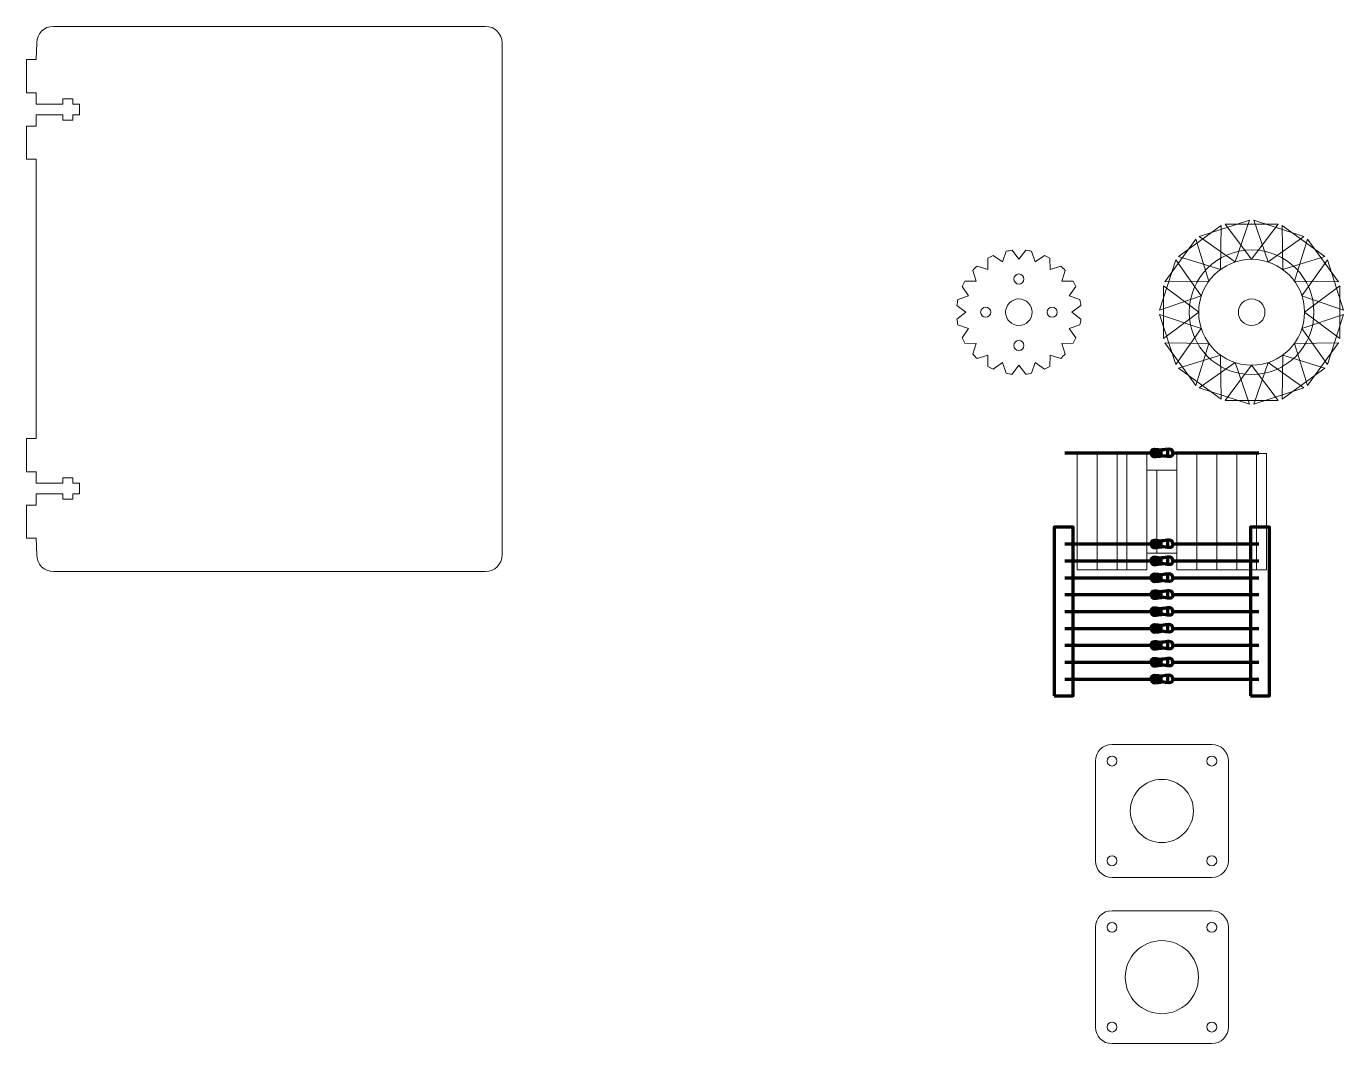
# Model space of a CAD drawing. Header units: centimetres. Extents: x -121 to 177, y -44 to 114.
# Drawn here: x 40.34 to 79.97, y 13.15 to 43.75 of the extents above; entities that cross this region are included whole.
import ezdxf

# ---------------------------------------------------------------- set-up
doc = ezdxf.new("R2010")
doc.units = ezdxf.units.CM
doc.header["$MEASUREMENT"] = 0
doc.layers.add('Layer 1', color=7, linetype='Continuous')

msp = doc.modelspace()

# ---------------------------------------------------------------- linework, layer by layer
at = {"layer": 'Layer 1', "color": 202, "lineweight": 20}
for points in [[(71.95003, 27.4), (72.55003, 27.4), (72.55003, 30.9), (71.95003, 30.9), (71.95003, 27.4)], [(72.55003, 27.4), (73.15003, 27.4), (73.15003, 30.9), (72.55003, 30.9), (72.55003, 27.4)], [(73.45003, 27.4), (74.05003, 27.4), (74.05003, 30.9), (73.45003, 30.9), (73.45003, 27.4)], [(74.95003, 27.4), (75.55003, 27.4), (75.55003, 30.9), (74.95003, 30.9), (74.95003, 27.4)], [(75.55003, 27.4), (76.15003, 27.4), (76.15003, 30.9), (75.55003, 30.9), (75.55003, 27.4)], [(76.15003, 27.4), (76.75003, 27.4), (76.75003, 30.9), (76.15003, 30.9), (76.15003, 27.4)], [(76.75003, 27.4), (77.35003, 27.4), (77.35003, 30.9), (76.75003, 30.9), (76.75003, 27.4)], [(74.05003, 27.9), (74.35003, 27.9), (74.35003, 30.4), (74.05003, 30.4), (74.05003, 27.9)], [(74.35003, 27.9), (74.95003, 27.9), (74.95003, 30.4), (74.35003, 30.4), (74.35003, 27.9)]]:
    msp.add_lwpolyline(points, close=True, dxfattribs=at)
at = {"layer": 'Layer 1', "color": 3, "lineweight": 20}
for points in [[(73.15003, 27.4), (73.45003, 27.4), (73.45003, 30.9), (73.15003, 30.9), (73.15003, 27.4)], [(77.35003, 27.4), (77.65003, 27.4), (77.65003, 30.9), (77.35003, 30.9), (77.35003, 27.4)]]:
    msp.add_lwpolyline(points, close=True, dxfattribs=at)
at = {"layer": 'Layer 1', "color": 5, "lineweight": 70}
for points in [[(71.26088, 23.61001), (71.83238, 23.61001), (71.83238, 28.69001), (71.26088, 28.69001), (71.26088, 23.61001)], [(77.16765, 23.61001), (77.73915, 23.61001), (77.73915, 28.69001), (77.16765, 28.69001), (77.16765, 23.61001)]]:
    msp.add_lwpolyline(points, close=True, dxfattribs=at)
at = {"layer": 'Layer 1', "color": 4, "lineweight": 20}
for major_axis in [(0, 1.875), (0, 1.59235)]:
    msp.add_ellipse((77.2, 35.15), major_axis=major_axis, ratio=1, dxfattribs=at)
at = {"layer": 'Layer 1', "lineweight": 20}
for centre, major_axis in [((70.2, 36.15), (0, 0.1525)), ((69.2, 35.15), (0, 0.1525)), ((71.2, 35.15), (0, 0.1525)), ((77.2, 35.15), (0, 0.4)), ((70.2, 34.15), (0, 0.1525))]:
    msp.add_ellipse(centre, major_axis=major_axis, ratio=1, dxfattribs=at)
for points, knots in [([(40.64375, 28.35), (40.64375, 28.35), (40.65625, 27.85), (40.65625, 27.85), (40.65625, 27.85), (40.65625, 27.57391), (40.88016, 27.35), (41.15625, 27.35), (41.15625, 27.35), (41.15625, 27.35), (54.15625, 27.35), (54.15625, 27.35), (54.15625, 27.35), (54.43234, 27.35), (54.65625, 27.57391), (54.65625, 27.85), (54.65625, 27.85), (54.65625, 27.85), (54.65625, 43.25), (54.65625, 43.25), (54.65625, 43.25), (54.65625, 43.52609), (54.43234, 43.75), (54.15625, 43.75), (54.15625, 43.75), (54.15625, 43.75), (41.15625, 43.75), (41.15625, 43.75), (41.15625, 43.75), (40.88016, 43.75), (40.65625, 43.52609), (40.65625, 43.25), (40.65625, 43.25), (40.65625, 43.25), (40.64375, 42.75), (40.64375, 42.75), (40.64375, 42.75), (40.64375, 42.75), (40.34375, 42.75), (40.34375, 42.75), (40.34375, 42.75), (40.34375, 42.75), (40.34375, 41.75), (40.34375, 41.75), (40.34375, 41.75), (40.34375, 41.75), (40.64375, 41.75), (40.64375, 41.75), (40.64375, 41.75), (40.64375, 41.75), (40.64375, 41.41), (40.64375, 41.41), (40.64375, 41.41), (40.64375, 41.41), (41.44375, 41.41), (41.44375, 41.41), (41.44375, 41.41), (41.44375, 41.41), (41.44375, 41.57), (41.44375, 41.57), (41.44375, 41.57), (41.44375, 41.57), (41.74375, 41.57), (41.74375, 41.57), (41.74375, 41.57), (41.74375, 41.57), (41.74375, 41.41), (41.74375, 41.41), (41.74375, 41.41), (41.74375, 41.41), (41.94375, 41.41), (41.94375, 41.41), (41.94375, 41.41), (41.94375, 41.41), (41.94375, 41.09), (41.94375, 41.09), (41.94375, 41.09), (41.94375, 41.09), (41.74375, 41.09), (41.74375, 41.09), (41.74375, 41.09), (41.74375, 41.09), (41.74375, 40.93), (41.74375, 40.93), (41.74375, 40.93), (41.74375, 40.93), (41.44375, 40.93), (41.44375, 40.93), (41.44375, 40.93), (41.44375, 40.93), (41.44375, 41.09), (41.44375, 41.09), (41.44375, 41.09), (41.44375, 41.09), (40.64375, 41.09), (40.64375, 41.09), (40.64375, 41.09), (40.64375, 41.09), (40.64375, 40.75), (40.64375, 40.75), (40.64375, 40.75), (40.64375, 40.75), (40.34375, 40.75), (40.34375, 40.75), (40.34375, 40.75), (40.34375, 40.75), (40.34375, 39.75), (40.34375, 39.75), (40.34375, 39.75), (40.34375, 39.75), (40.64375, 39.75), (40.64375, 39.75), (40.64375, 39.75), (40.64375, 39.75), (40.64375, 31.35), (40.64375, 31.35), (40.64375, 31.35), (40.64375, 31.35), (40.34375, 31.35), (40.34375, 31.35), (40.34375, 31.35), (40.34375, 31.35), (40.34375, 30.35), (40.34375, 30.35), (40.34375, 30.35), (40.34375, 30.35), (40.64375, 30.35), (40.64375, 30.35), (40.64375, 30.35), (40.64375, 30.35), (40.64375, 30.01), (40.64375, 30.01), (40.64375, 30.01), (40.64375, 30.01), (41.44375, 30.01), (41.44375, 30.01), (41.44375, 30.01), (41.44375, 30.01), (41.44375, 30.17), (41.44375, 30.17), (41.44375, 30.17), (41.44375, 30.17), (41.74375, 30.17), (41.74375, 30.17), (41.74375, 30.17), (41.74375, 30.17), (41.74375, 30.01), (41.74375, 30.01), (41.74375, 30.01), (41.74375, 30.01), (41.94375, 30.01), (41.94375, 30.01), (41.94375, 30.01), (41.94375, 30.01), (41.94375, 29.69), (41.94375, 29.69), (41.94375, 29.69), (41.94375, 29.69), (41.74375, 29.69), (41.74375, 29.69), (41.74375, 29.69), (41.74375, 29.69), (41.74375, 29.53), (41.74375, 29.53), (41.74375, 29.53), (41.74375, 29.53), (41.44375, 29.53), (41.44375, 29.53), (41.44375, 29.53), (41.44375, 29.53), (41.44375, 29.69), (41.44375, 29.69), (41.44375, 29.69), (41.44375, 29.69), (40.64375, 29.69), (40.64375, 29.69), (40.64375, 29.69), (40.64375, 29.69), (40.64375, 29.35), (40.64375, 29.35), (40.64375, 29.35), (40.64375, 29.35), (40.34375, 29.35), (40.34375, 29.35), (40.34375, 29.35), (40.34375, 29.35), (40.34375, 28.35), (40.34375, 28.35), (40.34375, 28.35), (40.34375, 28.35), (40.64375, 28.35), (40.64375, 28.35)], [0, 0, 0, 0, 0.02083333, 0.02083333, 0.02083333, 0.02083333, 0.04166667, 0.04166667, 0.04166667, 0.04166667, 0.0625, 0.0625, 0.0625, 0.0625, 0.08333333, 0.08333333, 0.08333333, 0.08333333, 0.10416667, 0.10416667, 0.10416667, 0.10416667, 0.125, 0.125, 0.125, 0.125, 0.14583333, 0.14583333, 0.14583333, 0.14583333, 0.16666667, 0.16666667, 0.16666667, 0.16666667, 0.1875, 0.1875, 0.1875, 0.1875, 0.20833333, 0.20833333, 0.20833333, 0.20833333, 0.22916667, 0.22916667, 0.22916667, 0.22916667, 0.25, 0.25, 0.25, 0.25, 0.27083333, 0.27083333, 0.27083333, 0.27083333, 0.29166667, 0.29166667, 0.29166667, 0.29166667, 0.3125, 0.3125, 0.3125, 0.3125, 0.33333333, 0.33333333, 0.33333333, 0.33333333, 0.35416667, 0.35416667, 0.35416667, 0.35416667, 0.375, 0.375, 0.375, 0.375, 0.39583333, 0.39583333, 0.39583333, 0.39583333, 0.41666667, 0.41666667, 0.41666667, 0.41666667, 0.4375, 0.4375, 0.4375, 0.4375, 0.45833333, 0.45833333, 0.45833333, 0.45833333, 0.47916667, 0.47916667, 0.47916667, 0.47916667, 0.5, 0.5, 0.5, 0.5, 0.52083333, 0.52083333, 0.52083333, 0.52083333, 0.54166667, 0.54166667, 0.54166667, 0.54166667, 0.5625, 0.5625, 0.5625, 0.5625, 0.58333333, 0.58333333, 0.58333333, 0.58333333, 0.60416667, 0.60416667, 0.60416667, 0.60416667, 0.625, 0.625, 0.625, 0.625, 0.64583333, 0.64583333, 0.64583333, 0.64583333, 0.66666667, 0.66666667, 0.66666667, 0.66666667, 0.6875, 0.6875, 0.6875, 0.6875, 0.70833333, 0.70833333, 0.70833333, 0.70833333, 0.72916667, 0.72916667, 0.72916667, 0.72916667, 0.75, 0.75, 0.75, 0.75, 0.77083333, 0.77083333, 0.77083333, 0.77083333, 0.79166667, 0.79166667, 0.79166667, 0.79166667, 0.8125, 0.8125, 0.8125, 0.8125, 0.83333333, 0.83333333, 0.83333333, 0.83333333, 0.85416667, 0.85416667, 0.85416667, 0.85416667, 0.875, 0.875, 0.875, 0.875, 0.89583333, 0.89583333, 0.89583333, 0.89583333, 0.91666667, 0.91666667, 0.91666667, 0.91666667, 0.9375, 0.9375, 0.9375, 0.9375, 0.95833333, 0.95833333, 0.95833333, 0.95833333, 0.97916667, 0.97916667, 0.97916667, 0.97916667, 1, 1, 1, 1]), ([(76.26404, 36.43824), (76.26404, 36.43824), (74.99869, 36.82877), (74.99869, 36.82877), (74.99869, 36.82877), (74.99869, 36.82877), (76.28364, 37.76234), (76.28364, 37.76234), (76.28364, 37.76234), (76.28364, 37.76234), (76.26404, 36.43824), (76.26404, 36.43824)], [0, 0, 0, 0, 0.33333333, 0.33333333, 0.33333333, 0.33333333, 0.66666667, 0.66666667, 0.66666667, 0.66666667, 1, 1, 1, 1]), ([(76.70794, 36.66441), (76.70794, 36.66441), (75.6252, 37.42685), (75.6252, 37.42685), (75.6252, 37.42685), (75.6252, 37.42685), (77.13574, 37.91765), (77.13574, 37.91765), (77.13574, 37.91765), (77.13574, 37.91765), (76.70794, 36.66441), (76.70794, 36.66441)], [0, 0, 0, 0, 0.33333333, 0.33333333, 0.33333333, 0.33333333, 0.66666667, 0.66666667, 0.66666667, 0.66666667, 1, 1, 1, 1]), ([(77.2, 36.74235), (77.2, 36.74235), (76.40586, 37.80205), (76.40586, 37.80205), (76.40586, 37.80205), (76.40586, 37.80205), (77.99414, 37.80205), (77.99414, 37.80205), (77.99414, 37.80205), (77.99414, 37.80205), (77.2, 36.74235), (77.2, 36.74235)], [0, 0, 0, 0, 0.33333333, 0.33333333, 0.33333333, 0.33333333, 0.66666667, 0.66666667, 0.66666667, 0.66666667, 1, 1, 1, 1]), ([(77.69206, 36.66441), (77.69206, 36.66441), (77.26426, 37.91765), (77.26426, 37.91765), (77.26426, 37.91765), (77.26426, 37.91765), (78.7748, 37.42685), (78.7748, 37.42685), (78.7748, 37.42685), (78.7748, 37.42685), (77.69206, 36.66441), (77.69206, 36.66441)], [0, 0, 0, 0, 0.33333333, 0.33333333, 0.33333333, 0.33333333, 0.66666667, 0.66666667, 0.66666667, 0.66666667, 1, 1, 1, 1]), ([(78.13596, 36.43824), (78.13596, 36.43824), (78.11636, 37.76234), (78.11636, 37.76234), (78.11636, 37.76234), (78.11636, 37.76234), (79.40131, 36.82877), (79.40131, 36.82877), (79.40131, 36.82877), (79.40131, 36.82877), (78.13596, 36.43824), (78.13596, 36.43824)], [0, 0, 0, 0, 0.33333333, 0.33333333, 0.33333333, 0.33333333, 0.66666667, 0.66666667, 0.66666667, 0.66666667, 1, 1, 1, 1]), ([(75.91176, 36.08596), (75.91176, 36.08596), (74.58766, 36.06636), (74.58766, 36.06636), (74.58766, 36.06636), (74.58766, 36.06636), (75.52123, 37.35131), (75.52123, 37.35131), (75.52123, 37.35131), (75.52123, 37.35131), (75.91176, 36.08596), (75.91176, 36.08596)], [0, 0, 0, 0, 0.33333333, 0.33333333, 0.33333333, 0.33333333, 0.66666667, 0.66666667, 0.66666667, 0.66666667, 1, 1, 1, 1]), ([(78.48824, 36.08596), (78.48824, 36.08596), (78.87877, 37.35131), (78.87877, 37.35131), (78.87877, 37.35131), (78.87877, 37.35131), (79.81234, 36.06636), (79.81234, 36.06636), (79.81234, 36.06636), (79.81234, 36.06636), (78.48824, 36.08596), (78.48824, 36.08596)], [0, 0, 0, 0, 0.33333333, 0.33333333, 0.33333333, 0.33333333, 0.66666667, 0.66666667, 0.66666667, 0.66666667, 1, 1, 1, 1]), ([(70.4036, 37.01404), (70.46407, 37.00749), (70.52369, 36.99807), (70.58231, 36.98592), (70.58231, 36.98592), (70.58231, 36.98592), (70.69206, 36.66441), (70.69206, 36.66441), (70.69206, 36.66441), (70.69206, 36.66441), (70.9699, 36.86006), (70.9699, 36.86006), (70.9699, 36.86006), (71.02505, 36.83519), (71.07878, 36.80772), (71.13093, 36.77782), (71.13093, 36.77782), (71.13093, 36.77782), (71.13596, 36.43824), (71.13596, 36.43824), (71.13596, 36.43824), (71.13596, 36.43824), (71.46007, 36.53827), (71.46007, 36.53827), (71.46007, 36.53827), (71.50483, 36.49762), (71.54762, 36.45483), (71.58827, 36.41007), (71.58827, 36.41007), (71.58827, 36.41007), (71.48824, 36.08596), (71.48824, 36.08596), (71.48824, 36.08596), (71.48824, 36.08596), (71.82777, 36.08093), (71.82777, 36.08093), (71.82777, 36.08093), (71.85768, 36.02876), (71.88514, 35.97501), (71.91003, 35.91986), (71.91003, 35.91986), (71.91003, 35.91986), (71.71441, 35.64206), (71.71441, 35.64206), (71.71441, 35.64206), (71.71441, 35.64206), (72.03594, 35.5323), (72.03594, 35.5323), (72.03594, 35.5323), (72.0481, 35.47369), (72.05751, 35.41408), (72.06405, 35.35361), (72.06405, 35.35361), (72.06405, 35.35361), (71.79235, 35.15), (71.79235, 35.15), (71.79235, 35.15), (71.79235, 35.15), (72.06396, 34.94645), (72.06396, 34.94645), (72.06396, 34.94645), (72.05742, 34.88594), (72.04796, 34.8263), (72.0358, 34.76765), (72.0358, 34.76765), (72.0358, 34.76765), (71.71441, 34.65794), (71.71441, 34.65794), (71.71441, 34.65794), (71.71441, 34.65794), (71.90993, 34.38028), (71.90993, 34.38028), (71.90993, 34.38028), (71.88503, 34.32507), (71.85754, 34.27128), (71.82761, 34.21906), (71.82761, 34.21906), (71.82761, 34.21906), (71.48824, 34.21404), (71.48824, 34.21404), (71.48824, 34.21404), (71.48824, 34.21404), (71.58822, 33.89009), (71.58822, 33.89009), (71.58822, 33.89009), (71.54754, 33.84529), (71.50473, 33.80246), (71.45994, 33.76177), (71.45994, 33.76177), (71.45994, 33.76177), (71.13596, 33.86176), (71.13596, 33.86176), (71.13596, 33.86176), (71.13596, 33.86176), (71.13094, 33.52231), (71.13094, 33.52231), (71.13094, 33.52231), (71.07876, 33.49238), (71.025, 33.4649), (70.96982, 33.44), (70.96982, 33.44), (70.96982, 33.44), (70.69206, 33.63559), (70.69206, 33.63559), (70.69206, 33.63559), (70.69206, 33.63559), (70.5823, 33.31406), (70.5823, 33.31406), (70.5823, 33.31406), (70.52369, 33.3019), (70.46408, 33.29249), (70.40361, 33.28595), (70.40361, 33.28595), (70.40361, 33.28595), (70.2, 33.55765), (70.2, 33.55765), (70.2, 33.55765), (70.2, 33.55765), (69.9964, 33.28596), (69.9964, 33.28596), (69.9964, 33.28596), (69.93593, 33.29251), (69.87631, 33.30193), (69.81769, 33.31408), (69.81769, 33.31408), (69.81769, 33.31408), (69.70794, 33.63559), (69.70794, 33.63559), (69.70794, 33.63559), (69.70794, 33.63559), (69.4301, 33.43994), (69.4301, 33.43994), (69.4301, 33.43994), (69.37495, 33.46481), (69.32122, 33.49228), (69.26907, 33.52218), (69.26907, 33.52218), (69.26907, 33.52218), (69.26404, 33.86176), (69.26404, 33.86176), (69.26404, 33.86176), (69.26404, 33.86176), (68.93993, 33.76173), (68.93993, 33.76173), (68.93993, 33.76173), (68.89517, 33.80238), (68.85238, 33.84517), (68.81173, 33.88993), (68.81173, 33.88993), (68.81173, 33.88993), (68.91176, 34.21404), (68.91176, 34.21404), (68.91176, 34.21404), (68.91176, 34.21404), (68.57223, 34.21907), (68.57223, 34.21907), (68.57223, 34.21907), (68.54232, 34.27124), (68.51486, 34.32499), (68.48997, 34.38014), (68.48997, 34.38014), (68.48997, 34.38014), (68.68559, 34.65794), (68.68559, 34.65794), (68.68559, 34.65794), (68.68559, 34.65794), (68.36406, 34.7677), (68.36406, 34.7677), (68.36406, 34.7677), (68.3519, 34.82631), (68.34249, 34.88592), (68.33595, 34.94639), (68.33595, 34.94639), (68.33595, 34.94639), (68.60765, 35.15), (68.60765, 35.15), (68.60765, 35.15), (68.60765, 35.15), (68.33596, 35.3536), (68.33596, 35.3536), (68.33596, 35.3536), (68.34251, 35.41407), (68.35193, 35.47369), (68.36408, 35.53231), (68.36408, 35.53231), (68.36408, 35.53231), (68.68559, 35.64206), (68.68559, 35.64206), (68.68559, 35.64206), (68.68559, 35.64206), (68.48994, 35.9199), (68.48994, 35.9199), (68.48994, 35.9199), (68.51481, 35.97505), (68.54228, 36.02878), (68.57218, 36.08093), (68.57218, 36.08093), (68.57218, 36.08093), (68.91176, 36.08596), (68.91176, 36.08596), (68.91176, 36.08596), (68.91176, 36.08596), (68.81173, 36.41007), (68.81173, 36.41007), (68.81173, 36.41007), (68.85238, 36.45483), (68.89517, 36.49762), (68.93993, 36.53827), (68.93993, 36.53827), (68.93993, 36.53827), (69.26404, 36.43824), (69.26404, 36.43824), (69.26404, 36.43824), (69.26404, 36.43824), (69.26907, 36.77777), (69.26907, 36.77777), (69.26907, 36.77777), (69.32124, 36.80768), (69.37499, 36.83514), (69.43014, 36.86003), (69.43014, 36.86003), (69.43014, 36.86003), (69.70794, 36.66441), (69.70794, 36.66441), (69.70794, 36.66441), (69.70794, 36.66441), (69.8177, 36.98594), (69.8177, 36.98594), (69.8177, 36.98594), (69.87631, 36.9981), (69.93592, 37.00751), (69.99639, 37.01405), (69.99639, 37.01405), (69.99639, 37.01405), (70.2, 36.74235), (70.2, 36.74235), (70.2, 36.74235), (70.2, 36.74235), (70.4036, 37.01404), (70.4036, 37.01404)], [0, 0, 0, 0, 0.01666667, 0.01666667, 0.01666667, 0.01666667, 0.03333333, 0.03333333, 0.03333333, 0.03333333, 0.05, 0.05, 0.05, 0.05, 0.06666667, 0.06666667, 0.06666667, 0.06666667, 0.08333333, 0.08333333, 0.08333333, 0.08333333, 0.1, 0.1, 0.1, 0.1, 0.11666667, 0.11666667, 0.11666667, 0.11666667, 0.13333333, 0.13333333, 0.13333333, 0.13333333, 0.15, 0.15, 0.15, 0.15, 0.16666667, 0.16666667, 0.16666667, 0.16666667, 0.18333333, 0.18333333, 0.18333333, 0.18333333, 0.2, 0.2, 0.2, 0.2, 0.21666667, 0.21666667, 0.21666667, 0.21666667, 0.23333333, 0.23333333, 0.23333333, 0.23333333, 0.25, 0.25, 0.25, 0.25, 0.26666667, 0.26666667, 0.26666667, 0.26666667, 0.28333333, 0.28333333, 0.28333333, 0.28333333, 0.3, 0.3, 0.3, 0.3, 0.31666667, 0.31666667, 0.31666667, 0.31666667, 0.33333333, 0.33333333, 0.33333333, 0.33333333, 0.35, 0.35, 0.35, 0.35, 0.36666667, 0.36666667, 0.36666667, 0.36666667, 0.38333333, 0.38333333, 0.38333333, 0.38333333, 0.4, 0.4, 0.4, 0.4, 0.41666667, 0.41666667, 0.41666667, 0.41666667, 0.43333333, 0.43333333, 0.43333333, 0.43333333, 0.45, 0.45, 0.45, 0.45, 0.46666667, 0.46666667, 0.46666667, 0.46666667, 0.48333333, 0.48333333, 0.48333333, 0.48333333, 0.5, 0.5, 0.5, 0.5, 0.51666667, 0.51666667, 0.51666667, 0.51666667, 0.53333333, 0.53333333, 0.53333333, 0.53333333, 0.55, 0.55, 0.55, 0.55, 0.56666667, 0.56666667, 0.56666667, 0.56666667, 0.58333333, 0.58333333, 0.58333333, 0.58333333, 0.6, 0.6, 0.6, 0.6, 0.61666667, 0.61666667, 0.61666667, 0.61666667, 0.63333333, 0.63333333, 0.63333333, 0.63333333, 0.65, 0.65, 0.65, 0.65, 0.66666667, 0.66666667, 0.66666667, 0.66666667, 0.68333333, 0.68333333, 0.68333333, 0.68333333, 0.7, 0.7, 0.7, 0.7, 0.71666667, 0.71666667, 0.71666667, 0.71666667, 0.73333333, 0.73333333, 0.73333333, 0.73333333, 0.75, 0.75, 0.75, 0.75, 0.76666667, 0.76666667, 0.76666667, 0.76666667, 0.78333333, 0.78333333, 0.78333333, 0.78333333, 0.8, 0.8, 0.8, 0.8, 0.81666667, 0.81666667, 0.81666667, 0.81666667, 0.83333333, 0.83333333, 0.83333333, 0.83333333, 0.85, 0.85, 0.85, 0.85, 0.86666667, 0.86666667, 0.86666667, 0.86666667, 0.88333333, 0.88333333, 0.88333333, 0.88333333, 0.9, 0.9, 0.9, 0.9, 0.91666667, 0.91666667, 0.91666667, 0.91666667, 0.93333333, 0.93333333, 0.93333333, 0.93333333, 0.95, 0.95, 0.95, 0.95, 0.96666667, 0.96666667, 0.96666667, 0.96666667, 0.98333333, 0.98333333, 0.98333333, 0.98333333, 1, 1, 1, 1]), ([(75.68559, 35.64206), (75.68559, 35.64206), (74.43235, 35.21426), (74.43235, 35.21426), (74.43235, 35.21426), (74.43235, 35.21426), (74.92315, 36.7248), (74.92315, 36.7248), (74.92315, 36.7248), (74.92315, 36.7248), (75.68559, 35.64206), (75.68559, 35.64206)], [0, 0, 0, 0, 0.33333333, 0.33333333, 0.33333333, 0.33333333, 0.66666667, 0.66666667, 0.66666667, 0.66666667, 1, 1, 1, 1]), ([(78.71441, 35.64206), (78.71441, 35.64206), (79.47685, 36.7248), (79.47685, 36.7248), (79.47685, 36.7248), (79.47685, 36.7248), (79.96765, 35.21426), (79.96765, 35.21426), (79.96765, 35.21426), (79.96765, 35.21426), (78.71441, 35.64206), (78.71441, 35.64206)], [0, 0, 0, 0, 0.33333333, 0.33333333, 0.33333333, 0.33333333, 0.66666667, 0.66666667, 0.66666667, 0.66666667, 1, 1, 1, 1]), ([(75.60765, 35.15), (75.60765, 35.15), (74.54795, 34.35586), (74.54795, 34.35586), (74.54795, 34.35586), (74.54795, 34.35586), (74.54795, 35.94414), (74.54795, 35.94414), (74.54795, 35.94414), (74.54795, 35.94414), (75.60765, 35.15), (75.60765, 35.15)], [0, 0, 0, 0, 0.33333333, 0.33333333, 0.33333333, 0.33333333, 0.66666667, 0.66666667, 0.66666667, 0.66666667, 1, 1, 1, 1]), ([(78.79235, 35.15), (78.79235, 35.15), (79.85205, 35.94414), (79.85205, 35.94414), (79.85205, 35.94414), (79.85205, 35.94414), (79.85205, 34.35586), (79.85205, 34.35586), (79.85205, 34.35586), (79.85205, 34.35586), (78.79235, 35.15), (78.79235, 35.15)], [0, 0, 0, 0, 0.33333333, 0.33333333, 0.33333333, 0.33333333, 0.66666667, 0.66666667, 0.66666667, 0.66666667, 1, 1, 1, 1]), ([(70.2, 35.55), (70.42087, 35.55), (70.6, 35.37087), (70.6, 35.15), (70.6, 35.15), (70.6, 34.92913), (70.42087, 34.75), (70.2, 34.75), (70.2, 34.75), (69.97913, 34.75), (69.8, 34.92913), (69.8, 35.15), (69.8, 35.15), (69.8, 35.37087), (69.97913, 35.55), (70.2, 35.55)], [0, 0, 0, 0, 0.25, 0.25, 0.25, 0.25, 0.5, 0.5, 0.5, 0.5, 0.75, 0.75, 0.75, 0.75, 1, 1, 1, 1]), ([(75.68559, 34.65794), (75.68559, 34.65794), (74.92315, 33.5752), (74.92315, 33.5752), (74.92315, 33.5752), (74.92315, 33.5752), (74.43235, 35.08574), (74.43235, 35.08574), (74.43235, 35.08574), (74.43235, 35.08574), (75.68559, 34.65794), (75.68559, 34.65794)], [0, 0, 0, 0, 0.33333333, 0.33333333, 0.33333333, 0.33333333, 0.66666667, 0.66666667, 0.66666667, 0.66666667, 1, 1, 1, 1]), ([(78.71441, 34.65794), (78.71441, 34.65794), (79.96765, 35.08574), (79.96765, 35.08574), (79.96765, 35.08574), (79.96765, 35.08574), (79.47685, 33.5752), (79.47685, 33.5752), (79.47685, 33.5752), (79.47685, 33.5752), (78.71441, 34.65794), (78.71441, 34.65794)], [0, 0, 0, 0, 0.33333333, 0.33333333, 0.33333333, 0.33333333, 0.66666667, 0.66666667, 0.66666667, 0.66666667, 1, 1, 1, 1]), ([(75.91176, 34.21404), (75.91176, 34.21404), (75.52123, 32.94869), (75.52123, 32.94869), (75.52123, 32.94869), (75.52123, 32.94869), (74.58766, 34.23364), (74.58766, 34.23364), (74.58766, 34.23364), (74.58766, 34.23364), (75.91176, 34.21404), (75.91176, 34.21404)], [0, 0, 0, 0, 0.33333333, 0.33333333, 0.33333333, 0.33333333, 0.66666667, 0.66666667, 0.66666667, 0.66666667, 1, 1, 1, 1]), ([(78.48824, 34.21404), (78.48824, 34.21404), (79.81234, 34.23364), (79.81234, 34.23364), (79.81234, 34.23364), (79.81234, 34.23364), (78.87877, 32.94869), (78.87877, 32.94869), (78.87877, 32.94869), (78.87877, 32.94869), (78.48824, 34.21404), (78.48824, 34.21404)], [0, 0, 0, 0, 0.33333333, 0.33333333, 0.33333333, 0.33333333, 0.66666667, 0.66666667, 0.66666667, 0.66666667, 1, 1, 1, 1]), ([(76.26404, 33.86176), (76.26404, 33.86176), (76.28364, 32.53766), (76.28364, 32.53766), (76.28364, 32.53766), (76.28364, 32.53766), (74.99869, 33.47123), (74.99869, 33.47123), (74.99869, 33.47123), (74.99869, 33.47123), (76.26404, 33.86176), (76.26404, 33.86176)], [0, 0, 0, 0, 0.33333333, 0.33333333, 0.33333333, 0.33333333, 0.66666667, 0.66666667, 0.66666667, 0.66666667, 1, 1, 1, 1]), ([(78.13596, 33.86176), (78.13596, 33.86176), (79.40131, 33.47123), (79.40131, 33.47123), (79.40131, 33.47123), (79.40131, 33.47123), (78.11636, 32.53766), (78.11636, 32.53766), (78.11636, 32.53766), (78.11636, 32.53766), (78.13596, 33.86176), (78.13596, 33.86176)], [0, 0, 0, 0, 0.33333333, 0.33333333, 0.33333333, 0.33333333, 0.66666667, 0.66666667, 0.66666667, 0.66666667, 1, 1, 1, 1]), ([(76.70794, 33.63559), (76.70794, 33.63559), (77.13574, 32.38235), (77.13574, 32.38235), (77.13574, 32.38235), (77.13574, 32.38235), (75.6252, 32.87315), (75.6252, 32.87315), (75.6252, 32.87315), (75.6252, 32.87315), (76.70794, 33.63559), (76.70794, 33.63559)], [0, 0, 0, 0, 0.33333333, 0.33333333, 0.33333333, 0.33333333, 0.66666667, 0.66666667, 0.66666667, 0.66666667, 1, 1, 1, 1]), ([(77.2, 33.55765), (77.2, 33.55765), (77.99414, 32.49795), (77.99414, 32.49795), (77.99414, 32.49795), (77.99414, 32.49795), (76.40586, 32.49795), (76.40586, 32.49795), (76.40586, 32.49795), (76.40586, 32.49795), (77.2, 33.55765), (77.2, 33.55765)], [0, 0, 0, 0, 0.33333333, 0.33333333, 0.33333333, 0.33333333, 0.66666667, 0.66666667, 0.66666667, 0.66666667, 1, 1, 1, 1]), ([(77.69206, 33.63559), (77.69206, 33.63559), (78.7748, 32.87315), (78.7748, 32.87315), (78.7748, 32.87315), (78.7748, 32.87315), (77.26426, 32.38235), (77.26426, 32.38235), (77.26426, 32.38235), (77.26426, 32.38235), (77.69206, 33.63559), (77.69206, 33.63559)], [0, 0, 0, 0, 0.33333333, 0.33333333, 0.33333333, 0.33333333, 0.66666667, 0.66666667, 0.66666667, 0.66666667, 1, 1, 1, 1])]:
    msp.add_open_spline(points, degree=3, knots=knots, dxfattribs=at)
at = {"layer": 'Layer 1', "color": 5, "lineweight": 70}
for points in [[(71.57838, 30.91801), (71.57838, 30.91801), (74.17486, 30.91801), (74.17486, 30.91801)], [(74.17487, 30.91862), (74.17487, 31.09729), (74.35245, 31.00791), (74.50143, 31.00791)], [(74.17487, 30.91801), (74.17487, 30.73934), (74.35245, 30.82871), (74.50143, 30.82871)], [(74.27487, 30.80371), (74.27487, 30.80371), (74.27487, 31.0323), (74.27487, 31.0323)], [(74.37693, 30.818), (74.37693, 30.818), (74.37693, 31.01802), (74.37693, 31.01802)], [(74.47898, 30.83024), (74.47898, 30.83024), (74.47898, 31.00577), (74.47898, 31.00577)], [(74.82595, 30.91862), (74.82595, 31.09729), (74.64836, 31.00791), (74.49939, 31.00791)], [(74.82595, 30.91801), (74.82595, 30.73934), (74.64836, 30.82871), (74.49939, 30.82871)], [(74.68308, 30.80677), (74.68308, 30.80677), (74.68308, 31.02924), (74.68308, 31.02924)], [(74.82595, 30.91801), (74.82595, 30.91801), (77.42038, 30.91801), (77.42038, 30.91801)], [(71.57838, 28.18201), (71.57838, 28.18201), (74.17486, 28.18201), (74.17486, 28.18201)], [(74.17487, 28.18262), (74.17487, 28.36129), (74.35245, 28.27191), (74.50143, 28.27191)], [(74.17487, 28.18201), (74.17487, 28.00334), (74.35245, 28.09271), (74.50143, 28.09271)], [(74.27487, 28.06771), (74.27487, 28.06771), (74.27487, 28.2963), (74.27487, 28.2963)], [(74.37693, 28.082), (74.37693, 28.082), (74.37693, 28.28202), (74.37693, 28.28202)], [(74.47898, 28.09424), (74.47898, 28.09424), (74.47898, 28.26977), (74.47898, 28.26977)], [(74.82595, 28.18262), (74.82595, 28.36129), (74.64836, 28.27191), (74.49939, 28.27191)], [(74.82595, 28.18201), (74.82595, 28.00334), (74.64836, 28.09271), (74.49939, 28.09271)], [(74.68308, 28.07077), (74.68308, 28.07077), (74.68308, 28.29324), (74.68308, 28.29324)], [(74.82595, 28.18201), (74.82595, 28.18201), (77.42038, 28.18201), (77.42038, 28.18201)], [(74.17487, 27.67462), (74.17487, 27.85329), (74.35245, 27.76391), (74.50143, 27.76391)], [(74.27487, 27.55971), (74.27487, 27.55971), (74.27487, 27.7883), (74.27487, 27.7883)], [(74.37693, 27.574), (74.37693, 27.574), (74.37693, 27.77402), (74.37693, 27.77402)], [(74.47898, 27.58624), (74.47898, 27.58624), (74.47898, 27.76177), (74.47898, 27.76177)], [(74.82595, 27.67462), (74.82595, 27.85329), (74.64836, 27.76391), (74.49939, 27.76391)], [(74.68308, 27.56277), (74.68308, 27.56277), (74.68308, 27.78524), (74.68308, 27.78524)], [(71.57838, 27.67401), (71.57838, 27.67401), (74.17486, 27.67401), (74.17486, 27.67401)], [(74.17487, 27.67401), (74.17487, 27.49534), (74.35245, 27.58471), (74.50143, 27.58471)], [(74.17487, 27.16662), (74.17487, 27.34529), (74.35245, 27.25591), (74.50143, 27.25591)], [(74.82595, 27.67401), (74.82595, 27.49534), (74.64836, 27.58471), (74.49939, 27.58471)], [(74.82595, 27.16662), (74.82595, 27.34529), (74.64836, 27.25591), (74.49939, 27.25591)], [(74.82595, 27.67401), (74.82595, 27.67401), (77.42038, 27.67401), (77.42038, 27.67401)], [(71.57838, 27.16601), (71.57838, 27.16601), (74.17486, 27.16601), (74.17486, 27.16601)], [(74.17487, 27.16601), (74.17487, 26.98734), (74.35245, 27.07671), (74.50143, 27.07671)], [(74.27487, 27.05171), (74.27487, 27.05171), (74.27487, 27.2803), (74.27487, 27.2803)], [(74.37693, 27.066), (74.37693, 27.066), (74.37693, 27.26602), (74.37693, 27.26602)], [(74.47898, 27.07824), (74.47898, 27.07824), (74.47898, 27.25377), (74.47898, 27.25377)], [(74.82595, 27.16601), (74.82595, 26.98734), (74.64836, 27.07671), (74.49939, 27.07671)], [(74.68308, 27.05477), (74.68308, 27.05477), (74.68308, 27.27724), (74.68308, 27.27724)], [(74.82595, 27.16601), (74.82595, 27.16601), (77.42038, 27.16601), (77.42038, 27.16601)], [(71.57838, 26.65801), (71.57838, 26.65801), (74.17486, 26.65801), (74.17486, 26.65801)], [(74.17487, 26.65862), (74.17487, 26.83729), (74.35245, 26.74791), (74.50143, 26.74791)], [(74.17487, 26.65801), (74.17487, 26.47934), (74.35245, 26.56871), (74.50143, 26.56871)], [(74.27487, 26.54371), (74.27487, 26.54371), (74.27487, 26.7723), (74.27487, 26.7723)], [(74.37693, 26.558), (74.37693, 26.558), (74.37693, 26.75802), (74.37693, 26.75802)], [(74.47898, 26.57024), (74.47898, 26.57024), (74.47898, 26.74577), (74.47898, 26.74577)], [(74.82595, 26.65862), (74.82595, 26.83729), (74.64836, 26.74791), (74.49939, 26.74791)], [(74.82595, 26.65801), (74.82595, 26.47934), (74.64836, 26.56871), (74.49939, 26.56871)], [(74.68308, 26.54677), (74.68308, 26.54677), (74.68308, 26.76924), (74.68308, 26.76924)], [(74.82595, 26.65801), (74.82595, 26.65801), (77.42038, 26.65801), (77.42038, 26.65801)], [(74.17487, 26.15062), (74.17487, 26.32929), (74.35245, 26.23991), (74.50143, 26.23991)], [(74.27487, 26.03571), (74.27487, 26.03571), (74.27487, 26.2643), (74.27487, 26.2643)], [(74.37693, 26.05), (74.37693, 26.05), (74.37693, 26.25002), (74.37693, 26.25002)], [(74.47898, 26.06224), (74.47898, 26.06224), (74.47898, 26.23777), (74.47898, 26.23777)], [(74.82595, 26.15062), (74.82595, 26.32929), (74.64836, 26.23991), (74.49939, 26.23991)], [(74.68308, 26.03877), (74.68308, 26.03877), (74.68308, 26.26124), (74.68308, 26.26124)], [(71.57838, 26.15001), (71.57838, 26.15001), (74.17486, 26.15001), (74.17486, 26.15001)], [(74.17487, 26.15001), (74.17487, 25.97134), (74.35245, 26.06071), (74.50143, 26.06071)], [(74.17487, 25.64262), (74.17487, 25.82129), (74.35245, 25.73191), (74.50143, 25.73191)], [(74.27487, 25.52771), (74.27487, 25.52771), (74.27487, 25.7563), (74.27487, 25.7563)], [(74.82595, 26.15001), (74.82595, 25.97134), (74.64836, 26.06071), (74.49939, 26.06071)], [(74.82595, 25.64262), (74.82595, 25.82129), (74.64836, 25.73191), (74.49939, 25.73191)], [(74.82595, 26.15001), (74.82595, 26.15001), (77.42038, 26.15001), (77.42038, 26.15001)], [(71.57838, 25.64201), (71.57838, 25.64201), (74.17486, 25.64201), (74.17486, 25.64201)], [(74.17487, 25.64201), (74.17487, 25.46334), (74.35245, 25.55271), (74.50143, 25.55271)], [(74.37693, 25.542), (74.37693, 25.542), (74.37693, 25.74202), (74.37693, 25.74202)], [(74.47898, 25.55424), (74.47898, 25.55424), (74.47898, 25.72977), (74.47898, 25.72977)], [(74.82595, 25.64201), (74.82595, 25.46334), (74.64836, 25.55271), (74.49939, 25.55271)], [(74.68308, 25.53077), (74.68308, 25.53077), (74.68308, 25.75324), (74.68308, 25.75324)], [(74.82595, 25.64201), (74.82595, 25.64201), (77.42038, 25.64201), (77.42038, 25.64201)], [(71.57838, 25.13401), (71.57838, 25.13401), (74.17486, 25.13401), (74.17486, 25.13401)], [(74.17487, 25.13462), (74.17487, 25.31329), (74.35245, 25.22391), (74.50143, 25.22391)], [(74.17487, 25.13401), (74.17487, 24.95534), (74.35245, 25.04471), (74.50143, 25.04471)], [(74.27487, 25.01971), (74.27487, 25.01971), (74.27487, 25.2483), (74.27487, 25.2483)], [(74.37693, 25.034), (74.37693, 25.034), (74.37693, 25.23402), (74.37693, 25.23402)], [(74.47898, 25.04624), (74.47898, 25.04624), (74.47898, 25.22177), (74.47898, 25.22177)], [(74.82595, 25.13462), (74.82595, 25.31329), (74.64836, 25.22391), (74.49939, 25.22391)], [(74.82595, 25.13401), (74.82595, 24.95534), (74.64836, 25.04471), (74.49939, 25.04471)], [(74.68308, 25.02277), (74.68308, 25.02277), (74.68308, 25.24524), (74.68308, 25.24524)], [(74.82595, 25.13401), (74.82595, 25.13401), (77.42038, 25.13401), (77.42038, 25.13401)], [(71.57838, 24.62601), (71.57838, 24.62601), (74.17486, 24.62601), (74.17486, 24.62601)], [(74.17487, 24.62662), (74.17487, 24.80529), (74.35245, 24.71591), (74.50143, 24.71591)], [(74.17487, 24.62601), (74.17487, 24.44734), (74.35245, 24.53671), (74.50143, 24.53671)], [(74.27487, 24.51171), (74.27487, 24.51171), (74.27487, 24.7403), (74.27487, 24.7403)], [(74.37693, 24.526), (74.37693, 24.526), (74.37693, 24.72602), (74.37693, 24.72602)], [(74.47898, 24.53824), (74.47898, 24.53824), (74.47898, 24.71377), (74.47898, 24.71377)], [(74.82595, 24.62662), (74.82595, 24.80529), (74.64836, 24.71591), (74.49939, 24.71591)], [(74.82595, 24.62601), (74.82595, 24.44734), (74.64836, 24.53671), (74.49939, 24.53671)], [(74.68308, 24.51477), (74.68308, 24.51477), (74.68308, 24.73724), (74.68308, 24.73724)], [(74.82595, 24.62601), (74.82595, 24.62601), (77.42038, 24.62601), (77.42038, 24.62601)], [(74.17487, 24.11862), (74.17487, 24.29729), (74.35245, 24.20791), (74.50143, 24.20791)], [(74.27487, 24.00371), (74.27487, 24.00371), (74.27487, 24.2323), (74.27487, 24.2323)], [(74.37693, 24.018), (74.37693, 24.018), (74.37693, 24.21802), (74.37693, 24.21802)], [(74.47898, 24.03024), (74.47898, 24.03024), (74.47898, 24.20577), (74.47898, 24.20577)], [(74.82595, 24.11862), (74.82595, 24.29729), (74.64836, 24.20791), (74.49939, 24.20791)], [(74.68308, 24.00677), (74.68308, 24.00677), (74.68308, 24.22924), (74.68308, 24.22924)], [(71.57838, 24.11801), (71.57838, 24.11801), (74.17486, 24.11801), (74.17486, 24.11801)], [(74.17487, 24.11801), (74.17487, 23.93934), (74.35245, 24.02871), (74.50143, 24.02871)], [(74.82595, 24.11801), (74.82595, 23.93934), (74.64836, 24.02871), (74.49939, 24.02871)], [(74.82595, 24.11801), (74.82595, 24.11801), (77.42038, 24.11801), (77.42038, 24.11801)]]:
    msp.add_open_spline(points, degree=3, dxfattribs=at)
at = {"layer": 'Layer 1', "lineweight": 18}
for points, knots in [([(72.5, 21.65), (72.5, 21.92609), (72.72391, 22.15), (73, 22.15), (73, 22.15), (73, 22.15), (76, 22.15), (76, 22.15), (76, 22.15), (76.27609, 22.15), (76.5, 21.92609), (76.5, 21.65), (76.5, 21.65), (76.5, 21.65), (76.5, 18.65), (76.5, 18.65), (76.5, 18.65), (76.5, 18.37391), (76.27609, 18.15), (76, 18.15), (76, 18.15), (76, 18.15), (73, 18.15), (73, 18.15), (73, 18.15), (72.72391, 18.15), (72.5, 18.37391), (72.5, 18.65), (72.5, 18.65), (72.5, 18.65), (72.5, 21.65), (72.5, 21.65)], [0, 0, 0, 0, 0.125, 0.125, 0.125, 0.125, 0.25, 0.25, 0.25, 0.25, 0.375, 0.375, 0.375, 0.375, 0.5, 0.5, 0.5, 0.5, 0.625, 0.625, 0.625, 0.625, 0.75, 0.75, 0.75, 0.75, 0.875, 0.875, 0.875, 0.875, 1, 1, 1, 1]), ([(73, 21.8), (73.08283, 21.8), (73.15, 21.73283), (73.15, 21.65), (73.15, 21.65), (73.15, 21.56717), (73.08283, 21.5), (73, 21.5), (73, 21.5), (72.91717, 21.5), (72.85, 21.56717), (72.85, 21.65), (72.85, 21.65), (72.85, 21.73283), (72.91717, 21.8), (73, 21.8)], [0, 0, 0, 0, 0.25, 0.25, 0.25, 0.25, 0.5, 0.5, 0.5, 0.5, 0.75, 0.75, 0.75, 0.75, 1, 1, 1, 1]), ([(76, 21.8), (76.08283, 21.8), (76.15, 21.73283), (76.15, 21.65), (76.15, 21.65), (76.15, 21.56717), (76.08283, 21.5), (76, 21.5), (76, 21.5), (75.91717, 21.5), (75.85, 21.56717), (75.85, 21.65), (75.85, 21.65), (75.85, 21.73283), (75.91717, 21.8), (76, 21.8)], [0, 0, 0, 0, 0.25, 0.25, 0.25, 0.25, 0.5, 0.5, 0.5, 0.5, 0.75, 0.75, 0.75, 0.75, 1, 1, 1, 1]), ([(74.5, 21.1), (75.02458, 21.1), (75.45, 20.67458), (75.45, 20.15), (75.45, 20.15), (75.45, 19.62542), (75.02458, 19.2), (74.5, 19.2), (74.5, 19.2), (73.97542, 19.2), (73.55, 19.62542), (73.55, 20.15), (73.55, 20.15), (73.55, 20.67458), (73.97542, 21.1), (74.5, 21.1)], [0, 0, 0, 0, 0.25, 0.25, 0.25, 0.25, 0.5, 0.5, 0.5, 0.5, 0.75, 0.75, 0.75, 0.75, 1, 1, 1, 1]), ([(73, 18.8), (73.08283, 18.8), (73.15, 18.73283), (73.15, 18.65), (73.15, 18.65), (73.15, 18.56717), (73.08283, 18.5), (73, 18.5), (73, 18.5), (72.91717, 18.5), (72.85, 18.56717), (72.85, 18.65), (72.85, 18.65), (72.85, 18.73283), (72.91717, 18.8), (73, 18.8)], [0, 0, 0, 0, 0.25, 0.25, 0.25, 0.25, 0.5, 0.5, 0.5, 0.5, 0.75, 0.75, 0.75, 0.75, 1, 1, 1, 1]), ([(76, 18.8), (76.08283, 18.8), (76.15, 18.73283), (76.15, 18.65), (76.15, 18.65), (76.15, 18.56717), (76.08283, 18.5), (76, 18.5), (76, 18.5), (75.91717, 18.5), (75.85, 18.56717), (75.85, 18.65), (75.85, 18.65), (75.85, 18.73283), (75.91717, 18.8), (76, 18.8)], [0, 0, 0, 0, 0.25, 0.25, 0.25, 0.25, 0.5, 0.5, 0.5, 0.5, 0.75, 0.75, 0.75, 0.75, 1, 1, 1, 1]), ([(72.5, 16.65), (72.5, 16.92609), (72.72391, 17.15), (73, 17.15), (73, 17.15), (73, 17.15), (76, 17.15), (76, 17.15), (76, 17.15), (76.27609, 17.15), (76.5, 16.92609), (76.5, 16.65), (76.5, 16.65), (76.5, 16.65), (76.5, 13.65), (76.5, 13.65), (76.5, 13.65), (76.5, 13.37391), (76.27609, 13.15), (76, 13.15), (76, 13.15), (76, 13.15), (73, 13.15), (73, 13.15), (73, 13.15), (72.72391, 13.15), (72.5, 13.37391), (72.5, 13.65), (72.5, 13.65), (72.5, 13.65), (72.5, 16.65), (72.5, 16.65)], [0, 0, 0, 0, 0.125, 0.125, 0.125, 0.125, 0.25, 0.25, 0.25, 0.25, 0.375, 0.375, 0.375, 0.375, 0.5, 0.5, 0.5, 0.5, 0.625, 0.625, 0.625, 0.625, 0.75, 0.75, 0.75, 0.75, 0.875, 0.875, 0.875, 0.875, 1, 1, 1, 1]), ([(73, 16.8), (73.08283, 16.8), (73.15, 16.73283), (73.15, 16.65), (73.15, 16.65), (73.15, 16.56717), (73.08283, 16.5), (73, 16.5), (73, 16.5), (72.91717, 16.5), (72.85, 16.56717), (72.85, 16.65), (72.85, 16.65), (72.85, 16.73283), (72.91717, 16.8), (73, 16.8)], [0, 0, 0, 0, 0.25, 0.25, 0.25, 0.25, 0.5, 0.5, 0.5, 0.5, 0.75, 0.75, 0.75, 0.75, 1, 1, 1, 1]), ([(76, 16.8), (76.08283, 16.8), (76.15, 16.73283), (76.15, 16.65), (76.15, 16.65), (76.15, 16.56717), (76.08283, 16.5), (76, 16.5), (76, 16.5), (75.91717, 16.5), (75.85, 16.56717), (75.85, 16.65), (75.85, 16.65), (75.85, 16.73283), (75.91717, 16.8), (76, 16.8)], [0, 0, 0, 0, 0.25, 0.25, 0.25, 0.25, 0.5, 0.5, 0.5, 0.5, 0.75, 0.75, 0.75, 0.75, 1, 1, 1, 1]), ([(74.5, 16.25), (75.10741, 16.25), (75.6, 15.75741), (75.6, 15.15), (75.6, 15.15), (75.6, 14.54259), (75.10741, 14.05), (74.5, 14.05), (74.5, 14.05), (73.89259, 14.05), (73.4, 14.54259), (73.4, 15.15), (73.4, 15.15), (73.4, 15.75741), (73.89259, 16.25), (74.5, 16.25)], [0, 0, 0, 0, 0.25, 0.25, 0.25, 0.25, 0.5, 0.5, 0.5, 0.5, 0.75, 0.75, 0.75, 0.75, 1, 1, 1, 1]), ([(73, 13.8), (73.08283, 13.8), (73.15, 13.73283), (73.15, 13.65), (73.15, 13.65), (73.15, 13.56717), (73.08283, 13.5), (73, 13.5), (73, 13.5), (72.91717, 13.5), (72.85, 13.56717), (72.85, 13.65), (72.85, 13.65), (72.85, 13.73283), (72.91717, 13.8), (73, 13.8)], [0, 0, 0, 0, 0.25, 0.25, 0.25, 0.25, 0.5, 0.5, 0.5, 0.5, 0.75, 0.75, 0.75, 0.75, 1, 1, 1, 1]), ([(76, 13.8), (76.08283, 13.8), (76.15, 13.73283), (76.15, 13.65), (76.15, 13.65), (76.15, 13.56717), (76.08283, 13.5), (76, 13.5), (76, 13.5), (75.91717, 13.5), (75.85, 13.56717), (75.85, 13.65), (75.85, 13.65), (75.85, 13.73283), (75.91717, 13.8), (76, 13.8)], [0, 0, 0, 0, 0.25, 0.25, 0.25, 0.25, 0.5, 0.5, 0.5, 0.5, 0.75, 0.75, 0.75, 0.75, 1, 1, 1, 1])]:
    msp.add_open_spline(points, degree=3, knots=knots, dxfattribs=at)

doc.saveas('drawing.dxf')
